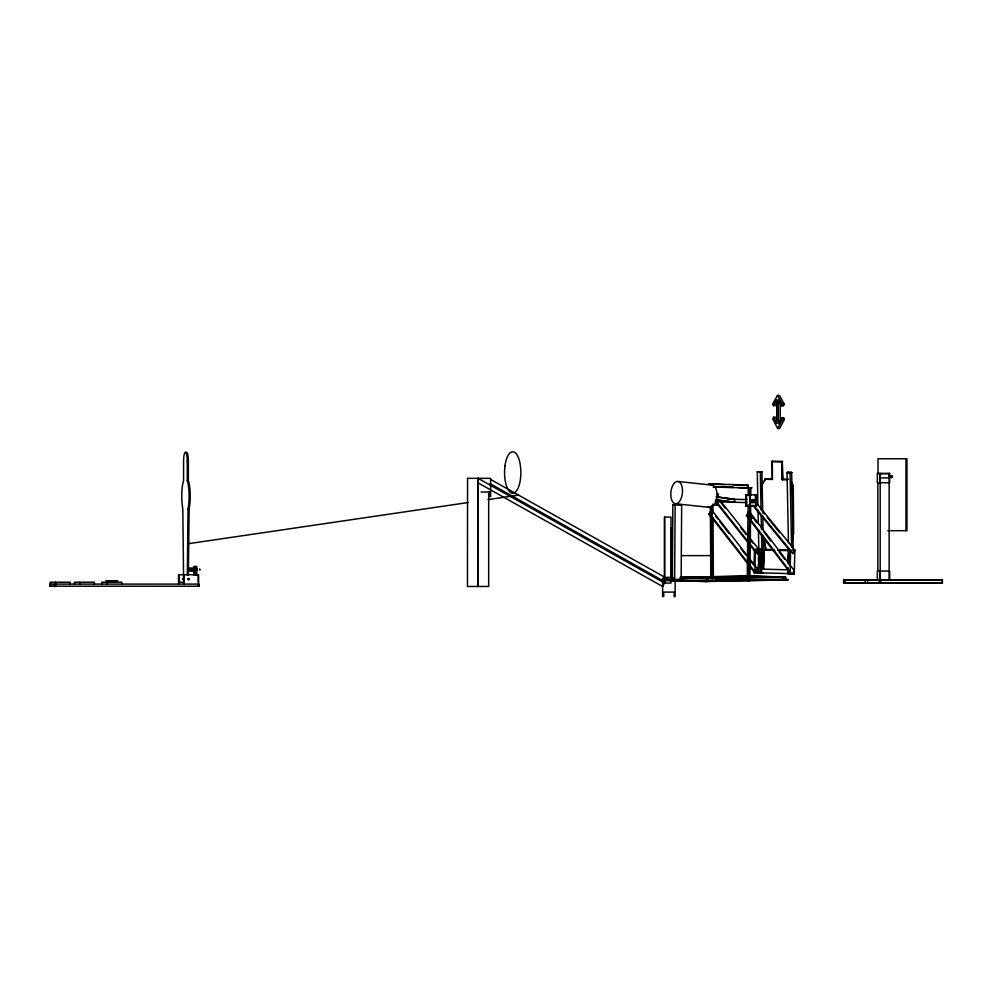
<?xml version="1.0" encoding="UTF-8"?>
<svg xmlns="http://www.w3.org/2000/svg" width="992" height="992" viewBox="0 0 992 992"><rect width="100%" height="100%" fill="white"/><g stroke="black" fill="none" stroke-linecap="round" stroke-linejoin="round"><path stroke-width="1.49" d="M672.353 579.402L672.861 504.978L681.653 505.04L681.144 579.464L672.353 579.402L674.634 579.464L675.143 505.04L672.861 504.978M187.302 575.224L188.021 508.958A17.992 3.683 -90 0 0 187.265 480.661L187.265 461.243A8.99 1.835 -90 0 0 185.43 452.253A8.99 1.835 -90 0 0 183.582 461.243L183.582 480.661A17.992 3.683 -90 0 0 182.826 508.958L183.582 578.311M188.393 575.224L189.125 508.958A17.992 3.683 -90 0 0 188.368 480.661L188.368 461.243A8.99 1.835 -90 0 0 186.05 452.55M193.105 569.557L193.167 567.957L192.386 571.156M748.204 495.554L748.303 487.841L750.014 487.952L748.923 580.506L747.212 580.407L748.104 504.816M748.166 558.831L748.464 534.155M750.684 504.792L749.89 580.394L747.212 580.407M750.77 495.554L750.882 487.816L748.303 487.841M754.056 565.428L754.416 550.535M790.475 573.636L758.099 572.768L758.372 563.915M758.446 560.964L758.57 549.146L761.484 549.233L760.926 572.843L759.773 572.793M759.178 549.171L758.62 572.781L758.93 549.159M760.69 572.83L761.236 549.221L761.868 549.246M762.414 549.258L761.248 572.843M763.332 564.039L763.741 549.283M763.356 568.466L764.162 549.295L762.067 549.246L761.521 572.855L763.183 572.892M764.014 549.283L763.555 569.148L761.955 569.11L787.884 569.805L787.933 573.562L788.07 567.697M787.983 562.228L788.714 550.126M788.169 563.307L788.615 550.114L788.404 563.307M788.268 569.172L788.07 573.562M789.322 565.328L789.682 550.362L790.624 550.386L790.066 574.207L789.124 574.182L789.186 571.553L750.262 520.465M789.124 574.182L794.27 574.306L794.828 550.486L793.873 550.461M194.407 571.764L194.283 567.424M194.184 567.35L194.308 571.677M197.185 570.239L196.044 570.102L196.131 568.614L197.086 568.614L196.986 570.499L196.019 570.499L195.92 569.048M194.482 569.557C194.618 572.744 194.593 564.572 193.415 569.582M197.123 569.16C197.358 571.243 196.168 567.226 196.019 570.499M188.517 570.685L187.984 567.35M193.663 569.557L194.11 567.957L194.519 571.677L194.407 567.35L193.75 570.127M195.92 570.078L196.131 569.073M199.814 569.805L199.628 569.296M187.984 571.764L188.096 567.424M792.05 537.329L792.757 528.5M792.124 539.003L793.141 533.163L793.278 485.696L793.65 533.15L792.112 541.917M792.05 540.206L793.302 533.051L793.104 508.586M50.096 585.156L49.687 586.433L50.034 584.09L50.468 586.235M51.534 586.235L51.113 584.09L50.753 586.433L51.162 585.156M55.676 584.09C54.659 587.45 56.817 587.673 55.676 582.217M70.184 584.09L70.184 582.217L50.158 582.217L50.158 584.09L198.735 584.09L197.954 586.359M198.735 584.09C199.541 589.36 198.871 583.184 198.288 586.185M188.083 568.714L188.443 571.156M196.081 571.466L196.081 567.35L196.193 571.677M199.789 569.916L199.727 569.272M188.034 570.04L188.232 568.986L188.058 570.549M194.246 570.078L194.184 568.962L194.308 569.569M188.43 568.689L188.306 567.994L188.071 571.38M758.719 551.949L756.834 552.891A1.5 1.29 -88.5 0 1 756.226 551.986L756.177 551.602A1.5 1.29 -88.5 0 1 757.801 550.126L758.111 550.275A1.5 1.29 -88.5 0 1 758.719 551.949L757.231 553.747M782.663 579.365L787.871 579.898L705.163 581.523L664.528 580.308L707.656 581.101L785.292 579.948L780.729 579.824M666.463 580.022L667.083 577.394L667.108 580.382L664.528 580.432M664.59 580.134L707.11 581.114L707.631 578.485M777.418 420.943L775.508 417.198L773.574 417.248L772.793 419.132L777.716 428.494L779.65 428.457L784.436 419.356L783.593 417.657L781.659 417.694L778.422 423.882L778.236 399.838L781.622 405.889L783.556 405.852L784.312 404.215L779.39 395.411L777.455 395.448L772.669 403.992L773.45 405.678L775.397 405.629L777.381 402.082M781.622 405.889L782.378 404.252L777.455 395.448M188.096 571.677L188.43 569.557L188.108 570.933M777.716 428.494L782.502 419.393L781.659 417.694M747.112 562.972L709.032 514.104L711.041 510.347M709.032 514.104L709.95 514.092L711.289 511.587M749.01 565.415L754.726 572.756L755.644 572.744L757.652 568.974L711.958 510.334M748.402 518.022L746.554 515.592L748.576 511.835M746.554 515.592L747.497 515.617L748.848 513.112M791.219 574.232L792.174 574.256L794.195 570.499L749.53 511.86M773.45 405.678L776.773 399.739L776.761 423.46L773.574 417.248M662.544 586.47L664.528 583.048L664.528 517.092L670.989 517.092L670.989 583.048L664.342 583.048M792.658 553.598L795.088 550.312L755.656 502.064M761.67 495.554L761.583 484.815L765.7 478.665L761.93 485.076M196.131 568.614L197.073 569.011M182.801 578.423L182.416 579.378M787.66 579.526L785.701 579.452L785.528 577.022L746.058 576.129M188.74 543.641L468.125 502.535M487.977 499.608L518.506 495.12M750.039 487.952L748.96 580.518M762.724 512.926L761.893 471.82L757.268 471.795L757.938 505.3M761.062 509.95L760.294 471.882L761.819 471.82L757.268 471.795M760.294 471.882L761.893 471.82M788.454 542.599L787.04 472.552L788.739 472.49L791.666 472.564L793.228 550.225M787.04 472.552L791.666 472.564L787.04 472.552L788.64 472.49M791.666 472.564L790.066 472.626L791.566 547.237M758.434 529.666L758.83 549.456L763.456 549.481L763.183 535.779M782.378 404.252L784.312 404.215M782.502 419.393L784.436 419.356M765.192 478.665L772.433 478.838L772.284 461.131M782.837 479.694L782.18 461.416L782.316 479.111L788.491 479.248M763.009 537.391L766.171 550.052M745.711 494.946L756.239 494.797L756.313 506.032L746.629 506.205L745.786 506.18L745.711 494.946L746.554 494.971L746.629 506.205M712.702 505.114L718.245 505.015L717.39 504.99M745.786 506.18L756.313 506.032M680.326 577.208L747.249 575.992M681.715 577.431L747.063 576.24M706.254 578.448L783.816 577.034L784.151 579.663L787.871 579.774M783.94 577.282L706.403 578.522M715.158 578.82L739.474 578.373M678.503 579.849L669.774 580.332L678.888 580.047M671.286 580.382L678.888 580.233M783.953 579.278L706.453 580.692L784.151 579.663M751.316 487.556C746.269 490.904 748.29 479.979 747.435 487.977L751.663 487.804L746.827 487.444M187.265 461.243L188.368 461.243M889.142 475.986L892.378 475.986L892.378 477.487L889.142 477.487M880.177 477.884L889.154 477.884M467.455 478.342L490.594 478.342L490.594 496.533L489.577 496.533L489.788 492.032L481.046 492.032M187.265 480.661L188.368 480.661M188.021 508.958L189.125 508.958M670.927 528.19L670.927 578.472M887.803 530.695L906.936 530.695L906.936 458.75L878.019 458.75L878.019 474.052M681.554 555.619L710.235 555.619M193.738 566.469L196.689 566.469L196.689 575.062M191.989 567.957L191.63 571.156L190.811 569.557M196.18 569.272L197.234 569.309M196.193 569.557L197.148 569.557L196.18 569.842M197.123 569.954L196.044 570.102M665.384 578.398L662.606 578.398L662.606 596.589L663.722 596.589L663.722 592.088L674.324 592.088L674.114 596.589L675.13 596.589L675.13 579.911M843.684 580.246L877.536 580.246M879.396 580.246L942.301 580.246L942.301 582.862L843.684 582.862M105.809 580.717L117.788 580.717M49.6 586.185L199.156 586.235M758.173 572.768L761.323 572.843M787.722 573.55L789.322 573.587M759.587 549.171L755.396 549.072L754.838 572.905L753.883 572.88L759.029 572.992L758.086 572.967M790.624 550.386L794.828 550.486M771.788 461.144L782.688 461.404M765.34 479.26L772.433 479.421M787.524 479.843L781.981 479.694L781.832 461.999L772.136 461.739L772.272 479.446M747.596 484.976L708.561 483.935L724.036 484.58M733.014 484.815L747.956 485.224M724.048 486.576L733.014 486.812M715.443 486.588L731.885 487.035M714.116 486.663L732.232 487.283M742.698 487.568L751.663 487.804M714.302 486.923L732.232 487.407M738.209 487.568L751.663 487.928M713.05 487.047L747.435 487.977M717.315 493.743L718.171 493.768L718.196 497.984M756.239 494.797L755.396 494.772L755.47 506.007M716.546 497.141L717.489 497.166M727.322 499.075L746.864 499.608M715.319 501.754L746.877 502.597M679.371 504.978L681.653 505.04M773.376 549.667L765.898 549.469L763.208 536.573M777.864 549.779L789.818 550.101M765.663 550.064L774.814 550.3M777.864 550.374L788.553 550.647M793.315 574.281L794.27 574.306M785.602 577.195L745.835 575.881M745.798 576.265L774.69 577.034M779.253 577.158L785.342 577.319M782.564 579.105L785.614 579.192M784.833 579.812L787.871 579.898M666.835 577.468L673.109 577.555M680.376 577.828L707.73 578.485L707.792 581.486L664.528 580.308M666.76 577.642L672.787 577.815M680.314 578.014L707.408 578.745M678.863 579.402L681.144 579.464M666.785 579.638L707.42 580.742M739.697 577.84L747.212 578.088M794.133 550.262L795.088 550.312M678.342 481.517A11.247 5.766 -83.9 0 1 680.648 499.522A11.247 5.766 -83.9 0 1 670.939 496.756A11.247 5.766 -83.9 0 1 678.342 481.517L712.802 485.2M674.944 503.676L709.392 507.358M717.266 497.017L729.368 498.616M715.455 499.782L729.07 501.58M716.063 496.806L734.204 499.336M715.778 499.77L733.906 502.299M188.257 569.52L188.17 570.127M785.528 577.022L785.292 580.072M490.594 479.421L665.706 577.753M490.011 483.6L665.136 581.932M664.528 583.048L478.07 478.342L477.946 586.47M478.07 482.844L662.606 586.47M762.402 511.426L764.324 513.782M767.213 517.316L779.712 532.605M753.709 505.374L793.141 553.623M752.767 505.325L790.264 551.217M721.32 502.002L759.612 550.349M720.366 501.977L725.152 508.016M740.478 527.36L746.22 534.614M749.096 538.234L752.916 543.07M716.546 501.791L757.714 553.759M715.604 501.778L754.85 551.316M715.802 516.448L717.7 518.89M719.609 521.333L729.132 533.56M740.553 548.216L746.269 555.545M749.121 559.215L752.928 564.101M709.95 514.092L747.075 561.745M748.985 564.188L755.644 572.744M750.436 514.265L756.908 522.772M763.394 531.278L770.809 541.012M779.142 551.949L784.697 559.252M747.497 515.617L792.174 574.256M791.256 481.852L793.278 485.696M791.033 482.298L792.93 485.919L792.992 494.822M791.157 483.513L792.422 485.931L792.496 495.045M188.629 570.549L189.646 570.549L189.732 567.957L190.476 571.156L190.873 567.957M763.704 538.247L765.241 545.625M196.85 569.805L196.986 570.499M762.786 515.976L763.059 529.678M761.149 514.513L761.459 529.74M761.546 534.316L761.856 549.543M758.037 509.876L758.31 523.578M782.341 461.987L782.49 479.682M780.183 401.301L780.332 420.831M761.819 495.467L761.744 484.902L762.092 495.603M783.754 577.034L783.767 580.022M712.913 503.961L712.95 513.137M713.012 517.712L713.372 577.344M712.058 505.573L712.454 578.944L711.859 505.573M711.599 568.205L711.661 577.369M711.462 568.218L711.524 577.381M710.359 507.061L710.818 577.381M905.969 458.75L905.969 530.695M891.61 475.986L891.61 477.487M889.663 580.047L889.663 571.057L877.337 571.057L877.337 580.047M889.154 580.047L889.154 473.73L880.177 473.73L880.177 580.047M880.859 580.047L880.859 583.048M880.053 473.358L880.053 482.72M880.053 571.057L880.053 580.047M879.309 580.047L879.309 583.048M877.846 482.72L877.846 571.057M867.702 580.047L867.702 583.048M865.136 580.047L865.136 583.048M845.134 580.047L845.134 583.048M664.59 517.092L664.59 583.048M488.672 491.982L488.672 586.47L467.455 586.47L467.567 478.342M478.181 478.342L478.181 586.47M198.611 584.09L198.611 574.715L178.572 574.715L178.572 584.09M198.177 574.715L198.177 582.217M195.424 566.469L195.424 575.062M193.738 570.772L193.738 575.062M184.09 574.715L184.09 584.09M183.669 574.715L183.669 582.217L179.006 582.217L179.006 574.715M121.818 584.09L121.818 582.217L101.779 582.217L101.779 584.09M107.297 582.217L107.297 584.09M94.401 584.09L94.401 582.217L74.363 582.217L74.363 584.09M79.881 582.217L79.881 584.09M711.289 485.162A11.247 5.766 -83.9 0 1 716.695 497.885A11.247 5.766 -83.9 0 1 708.003 506.577M733.634 499.608A1.5 0.756 -88 0 1 734.725 500.03A1.5 0.756 -88 0 1 734.365 502.15A1.5 0.756 -88 0 1 733.336 501.369M728.525 499.497A1.5 0.756 -87.9 0 1 729.269 498.592A1.5 0.756 -87.9 0 1 729.938 499.546M729.455 501.481A1.5 0.756 -87.9 0 1 728.872 501.468M756.003 572.496A1.5 1.29 -88.5 0 1 755.42 572.111M755.408 570.003A1.5 1.29 -88.5 0 1 756.313 569.544M758.793 571.801A1.5 1.29 -88.5 0 1 757.032 572.384A1.5 1.29 -88.5 0 1 756.549 570.35A1.5 1.29 -88.5 0 1 758.31 569.768M790.066 572.682A1.5 1.29 -88.5 0 1 789.855 570.871M759.339 552.643A1.5 1.29 -88.5 0 1 757.504 552.68A1.5 1.29 -88.5 0 1 757.491 550.56A1.5 1.29 -88.5 0 1 759.326 550.535M790.128 554.578A1.5 1.29 -88.5 0 1 789.52 553.685L789.483 553.288A1.5 1.29 -88.5 0 1 790.116 551.986M749.295 515.704A1.5 1.29 -88.5 0 1 750.932 517.117A1.5 1.29 -88.5 0 1 749.32 518.593M748.526 517.911A1.5 1.29 -88.5 0 1 748.526 516.41M710.706 516.1A1.5 1.29 -88.5 0 1 709.776 513.558M710.036 513.31A1.5 1.29 -88.5 0 1 710.681 513.1M710.793 515.046A1.5 1.29 -88.5 0 1 710.793 514.265M504.928 466.203L504.556 471.535A20.745 8.159 -90 0 0 513.385 493.185A20.745 8.159 -90 0 0 520.688 468.1L519.969 463.016A20.745 8.159 -90 0 0 512.033 451.844A20.745 8.159 -90 0 0 504.928 466.203M187.934 578.944C188.939 582.168 190.402 576.662 187.934 578.944M54.597 584.09C53.692 585.156 55.378 588.988 54.597 584.09M889.663 473.358L877.337 473.358L877.337 482.72L889.663 482.72L889.663 473.358M942.4 580.047L843.584 580.047L843.584 583.048L942.4 583.048L942.4 580.047M752.296 502.262A1.5 1.29 -88.5 0 0 751.7 499.77A1.5 1.29 -88.5 0 0 750.138 501.63A1.5 1.29 -88.5 0 0 752.296 502.262M753.027 502.113A1.5 1.29 -88.5 0 0 752.432 499.608A1.5 1.29 -88.5 0 0 750.857 501.481A1.5 1.29 -88.5 0 0 753.027 502.113M754.366 502.15A1.5 1.29 -88.5 0 0 753.771 499.646A1.5 1.29 -88.5 0 0 752.196 501.518A1.5 1.29 -88.5 0 0 754.366 502.15M751.911 518.221A1.5 1.29 -88.5 0 0 751.316 515.728A1.5 1.29 -88.5 0 0 749.741 517.588A1.5 1.29 -88.5 0 0 751.911 518.221"/></g></svg>
